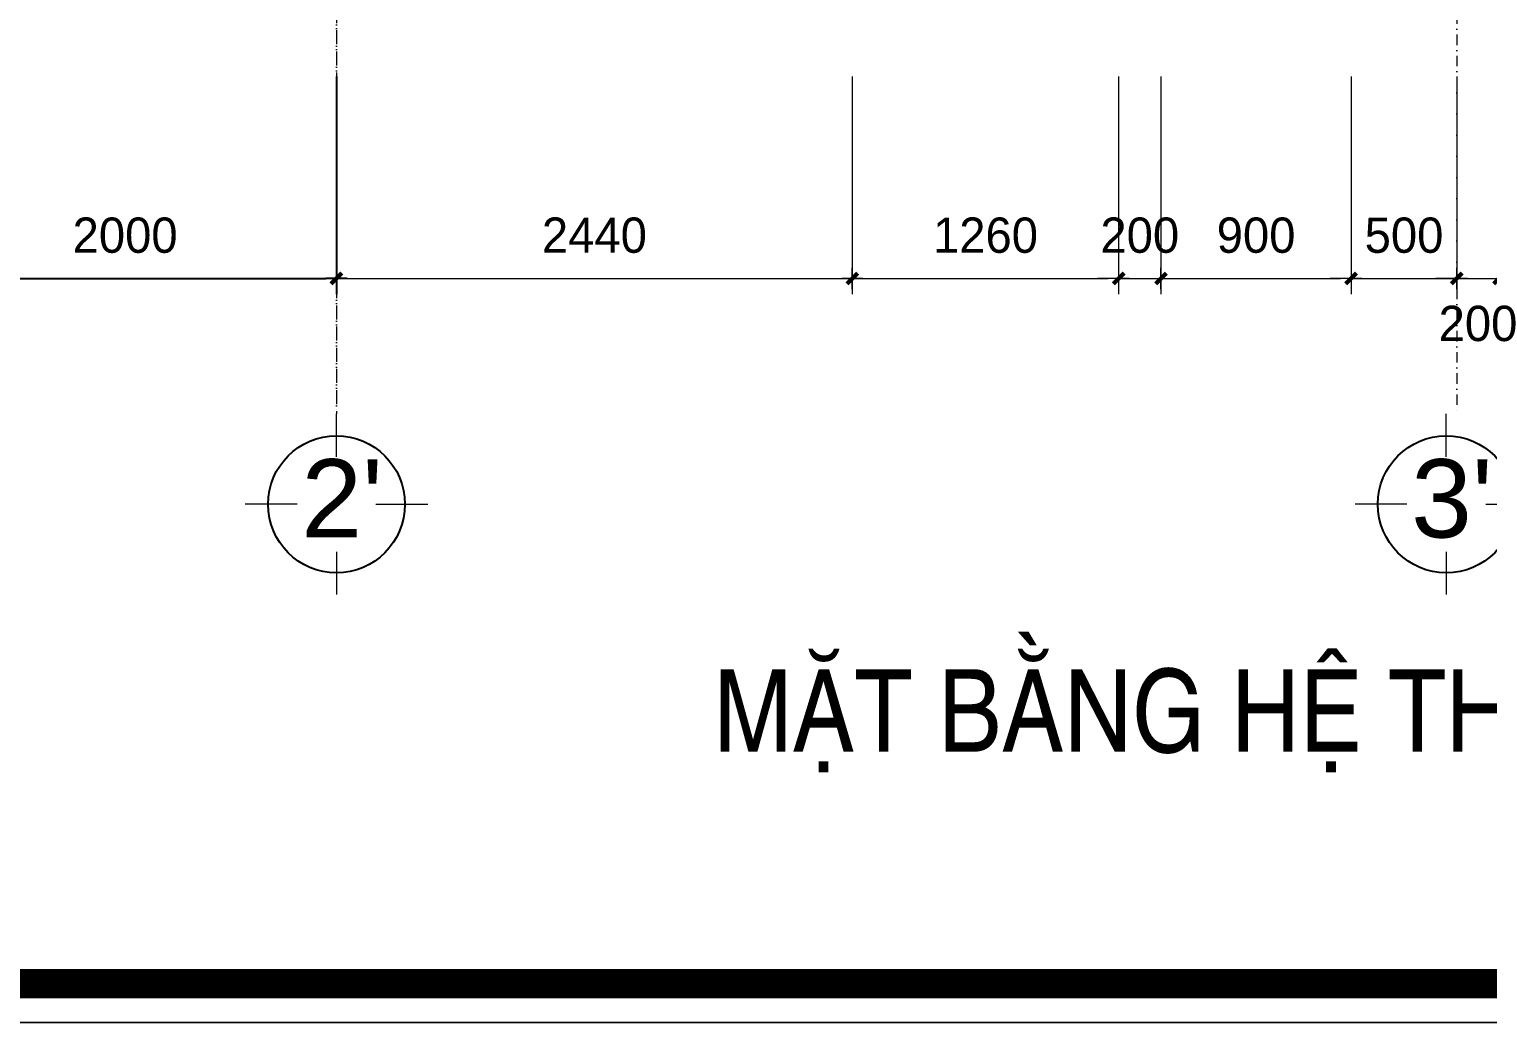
# Model space of a CAD drawing. Header units: millimetres. Extents: x 615730 to 2792744, y 139412 to 597571.
# Drawn here: x 667021 to 673921, y 261755 to 266511 of the extents above; entities that cross this region are included whole.
import ezdxf
from ezdxf.enums import TextEntityAlignment as Align

# ---------------------------------------------------------------- set-up
doc = ezdxf.new("R2010")
doc.units = ezdxf.units.MM
doc.header["$MEASUREMENT"] = 0
doc.header["$PDMODE"] = 34
doc.linetypes.add('DASHDOT', pattern=[1, 0.5, -0.25, 0, -0.25])
doc.layers.get('0').update_dxf_attribs({"lineweight": 5})
for name, color, linetype, lineweight in [('0.1(9)', 9, 'Continuous', 13), ('thay', 7, 'Continuous', 15), ('TIM TRUC', 149, 'DASHDOT', 9), ('VLIEU', 250, 'Continuous', 9)]:
    doc.layers.add(name, color=color, linetype=linetype, lineweight=lineweight)
for name, color, linetype in [('H', 252, 'Continuous'), ('netthay', 3, 'Continuous'), ('TEXT', 2, 'Continuous'), ('VL', 155, 'Continuous')]:
    doc.layers.add(name, color=color, linetype=linetype)
doc.styles.add('H280', font='', dxfattribs={"height": 200})
doc.styles.add('KT OZON', font='', dxfattribs={"height": 200})
doc.styles.get("Standard").update_dxf_attribs({"font": ''})
doc.styles.add('VNI-AVO', font='vni-roms.shx')
doc.styles.get('H280').set_extended_font_data('VNI-Avo')
doc.styles.get('KT OZON').set_extended_font_data('VNI-Helve')
doc.styles.get('Standard').set_extended_font_data('VNI-Avo')
doc.dimstyles.new('1-50b', dxfattribs={"dimtxt": 167, "dimasz": 50, "dimexe": 75, "dimexo": 150, "dimgap": 120, "dimtad": 1, "dimdec": 0, "dimzin": 12, "dimtxsty": 'VNI-AVO', "dimblk": ']', "dimcen": 0, "dimdle": 50, "dimclrd": 252, "dimclre": 252, "dimclrt": 2, "dimadec": 0, "dimazin": 0, "dimtfac": 1, "dimtdec": 0, "dimtix": 1, "dimtmove": 2, "dimatfit": 0, "dimldrblk": 'OPEN90', "dimfxl": 1, "dimlwd": -1, "dimlwe": -1, "dimarcsym": 0})

# ---------------------------------------------------------------- blocks, each defined once
blk = doc.blocks.new('TRUC 1')
at = {"ltscale": 50}
blk.add_circle((0, -9525), 8572, dxfattribs=at)
at = {"layer": '0.1(9)', "ltscale": 50}
for p, q in [((0, -3572), (0, 1782)), ((-4942, -9525), (-11427, -9525)), ((4942, -9525), (11427, -9525)), ((0, -15478), (0, -20832))]:
    blk.add_line(p, q, dxfattribs=at)
at = {"layer": 'TEXT', "ltscale": 50, "style": 'H280'}
blk.add_attdef('1', text='', height=10478, dxfattribs=at).set_placement((-214, -4892), align=Align.CENTER)
blk = doc.blocks.new(']')
for p, q in [((1, 0), (-1, 0)), ((0, 1), (0, -1))]:
    blk.add_line(p, q)
at = {"color": 9, "const_width": 0.4}
blk.add_lwpolyline([(-0.51, -0.51), (0.51, 0.51)], dxfattribs=at)
blk = doc.blocks.new('*D1351')
at = {"layer": 'DEFPOINTS', "color": 0, "ltscale": 10, "transparency": 16777216}
for p in [(666475.1, 266437.9), (668475.1, 266437.9), (668475.1, 265332.1)]:
    blk.add_point(p, dxfattribs=at)
at = {"layer": 'VL', "color": 252, "ltscale": 10, "transparency": 16777216}
for p, q in [((666475.1, 266287.9), (666475.1, 265257.1)), ((668475.1, 266287.9), (668475.1, 265257.1)), ((666525.1, 265332.1), (668425.1, 265332.1))]:
    blk.add_line(p, q, dxfattribs=at)
at = {"layer": 'VL', "color": 252, "ltscale": 10, "transparency": 16777216, "xscale": 50, "yscale": 50, "zscale": 50, "rotation": 180}
blk.add_blockref(']', (666475.1, 265332.1), dxfattribs=at)
at = {"layer": 'VL', "color": 252, "ltscale": 10, "transparency": 16777216, "xscale": 50, "yscale": 50, "zscale": 50}
blk.add_blockref(']', (668475.1, 265332.1), dxfattribs=at)
at = {"layer": 'VL', "color": 2, "ltscale": 10, "transparency": 16777216, "insert": (667475.1, 265535.6), "char_height": 167, "attachment_point": 5, "style": 'VNI-AVO'}
blk.add_mtext('2000', dxfattribs=at)
blk = doc.blocks.new('_Open90')
at = {"color": 0, "linetype": 'ByBlock', "lineweight": -2}
for p, q in [((0, 0), (-1, 0)), ((-0.5, 0.5), (0, 0)), ((0, 0), (-0.5, -0.5))]:
    blk.add_line(p, q, dxfattribs=at)
blk = doc.blocks.new('*D1320')
at = {"layer": 'DEFPOINTS', "color": 0, "ltscale": 10, "transparency": 16777216}
for p in [(668475.1, 266437.9), (670915.1, 266437.9), (670915.1, 265332.1)]:
    blk.add_point(p, dxfattribs=at)
at = {"layer": 'VLIEU', "color": 252, "ltscale": 10, "transparency": 16777216}
for p, q in [((668475.1, 266287.9), (668475.1, 265257.1)), ((670915.1, 266287.9), (670915.1, 265257.1)), ((668525.1, 265332.1), (670865.1, 265332.1))]:
    blk.add_line(p, q, dxfattribs=at)
at = {"layer": 'VLIEU', "color": 252, "ltscale": 10, "transparency": 16777216, "xscale": 50, "yscale": 50, "zscale": 50, "rotation": 180}
blk.add_blockref(']', (668475.1, 265332.1), dxfattribs=at)
at = {"layer": 'VLIEU', "color": 252, "ltscale": 10, "transparency": 16777216, "xscale": 50, "yscale": 50, "zscale": 50}
blk.add_blockref(']', (670915.1, 265332.1), dxfattribs=at)
at = {"layer": 'VLIEU', "color": 2, "ltscale": 10, "transparency": 16777216, "insert": (669695.1, 265535.6), "char_height": 167, "attachment_point": 5, "style": 'VNI-AVO'}
blk.add_mtext('2440', dxfattribs=at)
blk = doc.blocks.new('*D1321')
at = {"layer": 'DEFPOINTS', "color": 0, "ltscale": 10, "transparency": 16777216}
for p in [(670915.1, 266437.9), (672175.1, 266437.9), (672175.1, 265332.1)]:
    blk.add_point(p, dxfattribs=at)
at = {"layer": 'VLIEU', "color": 252, "ltscale": 10, "transparency": 16777216}
for p, q in [((670915.1, 266287.9), (670915.1, 265257.1)), ((672175.1, 266287.9), (672175.1, 265257.1)), ((670965.1, 265332.1), (672125.1, 265332.1))]:
    blk.add_line(p, q, dxfattribs=at)
at = {"layer": 'VLIEU', "color": 252, "ltscale": 10, "transparency": 16777216, "xscale": 50, "yscale": 50, "zscale": 50, "rotation": 180}
blk.add_blockref(']', (670915.1, 265332.1), dxfattribs=at)
at = {"layer": 'VLIEU', "color": 252, "ltscale": 10, "transparency": 16777216, "xscale": 50, "yscale": 50, "zscale": 50}
blk.add_blockref(']', (672175.1, 265332.1), dxfattribs=at)
at = {"layer": 'VLIEU', "color": 2, "ltscale": 10, "transparency": 16777216, "insert": (671545.1, 265535.6), "char_height": 167, "attachment_point": 5, "style": 'VNI-AVO'}
blk.add_mtext('1260', dxfattribs=at)
blk = doc.blocks.new('*D1322')
at = {"layer": 'DEFPOINTS', "color": 0, "ltscale": 10, "transparency": 16777216}
for p in [(672175.1, 266437.9), (672375.1, 266437.9), (672375.1, 265332.1)]:
    blk.add_point(p, dxfattribs=at)
at = {"layer": 'VLIEU', "color": 252, "ltscale": 10, "transparency": 16777216}
for p, q in [((672175.1, 266287.9), (672175.1, 265257.1)), ((672375.1, 266287.9), (672375.1, 265257.1)), ((672125.1, 265332.1), (672075.1, 265332.1)), ((672175.1, 265332.1), (672375.1, 265332.1)), ((672425.1, 265332.1), (672475.1, 265332.1))]:
    blk.add_line(p, q, dxfattribs=at)
at = {"layer": 'VLIEU', "color": 252, "ltscale": 10, "transparency": 16777216, "xscale": 50, "yscale": 50, "zscale": 50}
blk.add_blockref(']', (672175.1, 265332.1), dxfattribs=at)
at = {"layer": 'VLIEU', "color": 252, "ltscale": 10, "transparency": 16777216, "xscale": 50, "yscale": 50, "zscale": 50, "rotation": 180}
blk.add_blockref(']', (672375.1, 265332.1), dxfattribs=at)
at = {"layer": 'VLIEU', "color": 2, "ltscale": 10, "transparency": 16777216, "insert": (672275.1, 265535.6), "char_height": 167, "attachment_point": 5, "style": 'VNI-AVO'}
blk.add_mtext('200', dxfattribs=at)
blk = doc.blocks.new('*D1323')
at = {"layer": 'DEFPOINTS', "color": 0, "ltscale": 10, "transparency": 16777216}
for p in [(672375.1, 266437.9), (673275.1, 266437.9), (673275.1, 265332.1)]:
    blk.add_point(p, dxfattribs=at)
at = {"layer": 'VLIEU', "color": 252, "ltscale": 10, "transparency": 16777216}
for p, q in [((672375.1, 266287.9), (672375.1, 265257.1)), ((673275.1, 266287.9), (673275.1, 265257.1)), ((672425.1, 265332.1), (673225.1, 265332.1))]:
    blk.add_line(p, q, dxfattribs=at)
at = {"layer": 'VLIEU', "color": 252, "ltscale": 10, "transparency": 16777216, "xscale": 50, "yscale": 50, "zscale": 50, "rotation": 180}
blk.add_blockref(']', (672375.1, 265332.1), dxfattribs=at)
at = {"layer": 'VLIEU', "color": 252, "ltscale": 10, "transparency": 16777216, "xscale": 50, "yscale": 50, "zscale": 50}
blk.add_blockref(']', (673275.1, 265332.1), dxfattribs=at)
at = {"layer": 'VLIEU', "color": 2, "ltscale": 10, "transparency": 16777216, "insert": (672825.1, 265535.6), "char_height": 167, "attachment_point": 5, "style": 'VNI-AVO'}
blk.add_mtext('900', dxfattribs=at)
blk = doc.blocks.new('*D1324')
at = {"layer": 'DEFPOINTS', "color": 0, "ltscale": 10, "transparency": 16777216}
for p in [(673275.1, 266437.9), (673774.9, 266437.9), (673774.9, 265332.1)]:
    blk.add_point(p, dxfattribs=at)
at = {"layer": 'VLIEU', "color": 252, "ltscale": 10, "transparency": 16777216}
for p, q in [((673275.1, 266287.9), (673275.1, 265257.1)), ((673774.9, 266287.9), (673774.9, 265257.1)), ((673225.1, 265332.1), (673175.1, 265332.1)), ((673275.1, 265332.1), (673774.9, 265332.1)), ((673824.9, 265332.1), (673874.9, 265332.1))]:
    blk.add_line(p, q, dxfattribs=at)
at = {"layer": 'VLIEU', "color": 252, "ltscale": 10, "transparency": 16777216, "xscale": 50, "yscale": 50, "zscale": 50}
blk.add_blockref(']', (673275.1, 265332.1), dxfattribs=at)
at = {"layer": 'VLIEU', "color": 252, "ltscale": 10, "transparency": 16777216, "xscale": 50, "yscale": 50, "zscale": 50, "rotation": 180}
blk.add_blockref(']', (673774.9, 265332.1), dxfattribs=at)
at = {"layer": 'VLIEU', "color": 2, "ltscale": 10, "transparency": 16777216, "insert": (673525, 265535.6), "char_height": 167, "attachment_point": 5, "style": 'VNI-AVO'}
blk.add_mtext('500', dxfattribs=at)
blk = doc.blocks.new('*D1325')
at = {"layer": 'DEFPOINTS', "color": 0, "ltscale": 10, "transparency": 16777216}
for p in [(673774.9, 266437.9), (673975.1, 266437.9), (673975.1, 265332.1)]:
    blk.add_point(p, dxfattribs=at)
at = {"layer": 'VLIEU', "color": 252, "ltscale": 10, "transparency": 16777216}
for p, q in [((673774.9, 266287.9), (673774.9, 265257.1)), ((673975.1, 266287.9), (673975.1, 265257.1)), ((673724.9, 265332.1), (673674.9, 265332.1)), ((673774.9, 265332.1), (673975.1, 265332.1)), ((674025.1, 265332.1), (674075.1, 265332.1))]:
    blk.add_line(p, q, dxfattribs=at)
at = {"layer": 'VLIEU', "color": 252, "ltscale": 10, "transparency": 16777216, "xscale": 50, "yscale": 50, "zscale": 50}
blk.add_blockref(']', (673774.9, 265332.1), dxfattribs=at)
at = {"layer": 'VLIEU', "color": 252, "ltscale": 10, "transparency": 16777216, "xscale": 50, "yscale": 50, "zscale": 50, "rotation": 180}
blk.add_blockref(']', (673975.1, 265332.1), dxfattribs=at)
at = {"layer": 'VLIEU', "color": 2, "ltscale": 10, "transparency": 16777216, "insert": (673875, 265118.2), "char_height": 167, "attachment_point": 5, "style": 'VNI-AVO'}
blk.add_mtext('200', dxfattribs=at)

msp = doc.modelspace()

# ---------------------------------------------------------------- linework, layer by layer
at = {"layer": 'H', "const_width": 138.2}
msp.add_lwpolyline([(660360.3, 261996.9), (687363.2, 261996.9), (687363.2, 280981.9), (660360.3, 280981.9)], close=True, dxfattribs=at)
at = {"layer": 'thay', "linetype": 'Continuous'}
for points in [[(660176, 261812.6), (687547.5, 261812.6), (687547.5, 281166.2), (660176, 281166.2)], [(660176, 242459), (687547.5, 242459), (687547.5, 261812.6), (660176, 261812.6)]]:
    msp.add_lwpolyline(points, close=True, dxfattribs=at)
at = {"layer": 'TIM TRUC', "ltscale": 100}
for p, q in [((668475.1, 279202.4), (668475.1, 264691.1)), ((668475.1, 270809.9), (668475.1, 264691.1)), ((673774.6, 268887.9), (673775.2, 264691.1))]:
    msp.add_line(p, q, dxfattribs=at)

# ---------------------------------------------------------------- block references
at = {"layer": 'netthay', "lineweight": -2, "ltscale": 10}
ref = msp.add_blockref('TRUC 1', (668475.1, 263904.1, -13.1), dxfattribs=dict(at, xscale=0.03778148023411632, yscale=0.03778148023411632, zscale=0.03778148023411632, rotation=180))
ref.add_attrib('1', "2'", dxfattribs={"layer": 'TEXT', "color": 3, "ltscale": 50, "height": 370.15, "style": 'KT OZON'}).set_placement((668501.8, 264107, -13.1), align=Align.CENTER)
ref = msp.add_blockref('TRUC 1', (673725.1, 263904.1, -13.1), dxfattribs=dict(at, xscale=0.03778148023411632, yscale=0.03778148023411632, zscale=0.03778148023411632, rotation=180))
ref.add_attrib('1', "3'", dxfattribs={"layer": 'TEXT', "color": 3, "ltscale": 50, "height": 370.15, "style": 'KT OZON'}).set_placement((673751.7, 264107, -13.1), align=Align.CENTER)

# ---------------------------------------------------------------- texts
at = {"insert": (670259.3, 262995.9), "char_height": 390, "width": 26392.6, "attachment_point": 7}
msp.add_mtext('{\\fVNI-Helve-Condense|b1|i0|c0|p2;MAËT BAÈNG HEÄ THOÁNG ÑIEÄN TL1/100}', dxfattribs=at)

# ---------------------------------------------------------------- dimensions: what is measured, and where the dimension line sits
at = {"layer": 'VL', "ltscale": 10}
dim = msp.add_linear_dim(base=(668475.1, 265332.1), p1=(666475.1, 266437.9), p2=(668475.1, 266437.9), dimstyle='1-50b', override={"dimfxl": 150, "dimarcsym": 1}, dxfattribs=at)
dim.commit()
dim.dimension.update_dxf_attribs({"geometry": '*D1351', "text_midpoint": (667475.1, 265535.6)})
at = {"layer": 'VLIEU', "ltscale": 10}
for base, p1, p2, picture, middle in [((670915.1, 265332.1), (668475.1, 266437.9), (670915.1, 266437.9), '*D1320', (669695.1, 265535.6)), ((672175.1, 265332.1), (670915.1, 266437.9), (672175.1, 266437.9), '*D1321', (671545.1, 265535.6)), ((672375.1, 265332.1), (672175.1, 266437.9), (672375.1, 266437.9), '*D1322', (672275.1, 265535.6)), ((673275.1, 265332.1), (672375.1, 266437.9), (673275.1, 266437.9), '*D1323', (672825.1, 265535.6)), ((673774.9, 265332.1), (673275.1, 266437.9), (673774.9, 266437.9), '*D1324', (673525, 265535.6))]:
    dim = msp.add_linear_dim(base=base, p1=p1, p2=p2, dimstyle='1-50b', override={"dimfxl": 2}, dxfattribs=at)
    dim.commit()
    dim.dimension.update_dxf_attribs({"geometry": picture, "text_midpoint": middle})
dim = msp.add_linear_dim(base=(673975.1, 265332.1), p1=(673774.9, 266437.9), p2=(673975.1, 266437.9), dimstyle='1-50b', override={"dimfxl": 2}, dxfattribs=at)
dim.commit()
dim.dimension.update_dxf_attribs({"geometry": '*D1325', "text_midpoint": (673875, 265118.2), "dimtype": 160})

doc.saveas('drawing.dxf')
